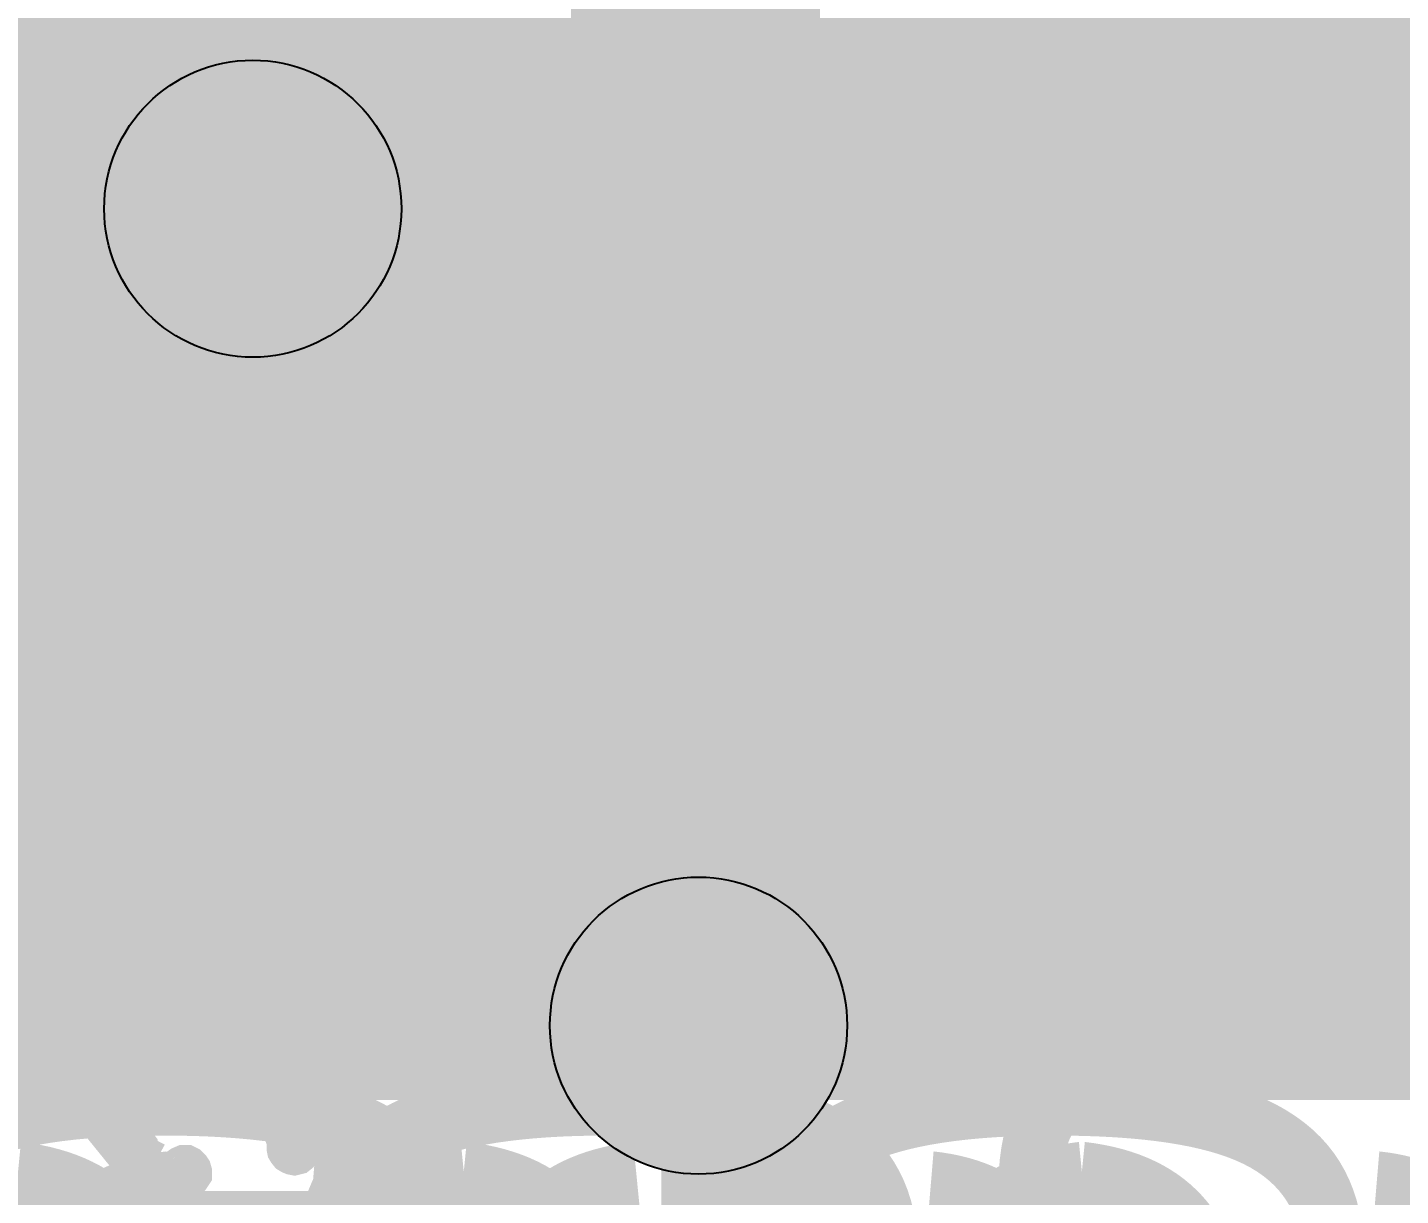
# Model space of a CAD drawing. Extents: x -28 to 199, y -61 to 255.
# Drawn here: x 109.742 to 114.362, y 213.428 to 217.36 of the extents above; entities that cross this region are included whole.
import ezdxf
from ezdxf.enums import TextEntityAlignment as Align

# ---------------------------------------------------------------- set-up
doc = ezdxf.new("R2010")
doc.units = 0
doc.header["$MEASUREMENT"] = 0
for name, color, linetype in [('ASSEMBLY_PART_NUMBERS_BTM', 191, 'CONTINUOUS'), ('ASSEMBLY_PART_NUMBERS_TOP', 102, 'CONTINUOUS'), ('DRILL_DRAWING', 21, 'CONTINUOUS'), ('GENERATED_SILKSCREEN_BTM', 255, 'CONTINUOUS'), ('GENERATED_SILKSCREEN_TOP', 140, 'CONTINUOUS'), ('MOUNTING_HOLES_LAYER_2', 42, 'CONTINUOUS'), ('MOUNTING_HOLES_LAYER_3', 42, 'CONTINUOUS'), ('MOUNTING_HOLES_LAYER_BOT21', 42, 'CONTINUOUS'), ('MOUNTING_HOLES_LAYER_TOP', 42, 'CONTINUOUS'), ('PLANE_SHAPES_LAYER_2', 230, 'CONTINUOUS'), ('PLANE_SHAPES_LAYER_3', 81, 'CONTINUOUS'), ('SILKSCREEN_REF_DES_BTM', 211, 'CONTINUOUS'), ('SILKSCREEN_REF_DES_TOP', 150, 'CONTINUOUS'), ('TRACES_LAYER_2', 230, 'CONTINUOUS'), ('TRACES_LAYER_BOTTOM', 10, 'CONTINUOUS'), ('TRACES_LAYER_TOP', 150, 'CONTINUOUS')]:
    doc.layers.add(name, color=color, linetype=linetype)
doc.styles.add('VERIBEST_GERBER_0', font='txt')

msp = doc.modelspace()

# ---------------------------------------------------------------- hatches: boundary and pattern name
at = {"layer": 'MOUNTING_HOLES_LAYER_2'}
h = msp.add_hatch(color=256, dxfattribs=at)
edge = h.paths.add_edge_path()
edge.add_arc((110.5, 216.75), 0.5, 0, 360)
h = msp.add_hatch(color=256, dxfattribs=at)
edge = h.paths.add_edge_path()
edge.add_arc((112, 214), 0.5, 0, 360)
at = {"layer": 'MOUNTING_HOLES_LAYER_3'}
h = msp.add_hatch(color=256, dxfattribs=at)
edge = h.paths.add_edge_path()
edge.add_arc((110.5, 216.75), 0.5, 0, 360)
h = msp.add_hatch(color=256, dxfattribs=at)
edge = h.paths.add_edge_path()
edge.add_arc((112, 214), 0.5, 0, 360)
at = {"layer": 'MOUNTING_HOLES_LAYER_BOT21'}
h = msp.add_hatch(color=256, dxfattribs=at)
edge = h.paths.add_edge_path()
edge.add_arc((110.5, 216.75), 0.5, 0, 360)
h = msp.add_hatch(color=256, dxfattribs=at)
edge = h.paths.add_edge_path()
edge.add_arc((112, 214), 0.5, 0, 360)
at = {"layer": 'MOUNTING_HOLES_LAYER_TOP'}
h = msp.add_hatch(color=256, dxfattribs=at)
edge = h.paths.add_edge_path()
edge.add_arc((110.5, 216.75), 0.5, 0, 360)
h = msp.add_hatch(color=256, dxfattribs=at)
edge = h.paths.add_edge_path()
edge.add_arc((112, 214), 0.5, 0, 360)
at = {"layer": 'PLANE_SHAPES_LAYER_2'}
h = msp.add_hatch(color=256, dxfattribs=at)
h.paths.add_polyline_path([(169.5, 129.25), (149.5, 129.25), (142.25, 122), (142.25, 90.5), (147.5, 90.5), (147.5, 80), (154, 80), (154, 69.25), (131.75, 69.25), (131.75, 73.25), (121.25, 73.25), (121.25, 81), (110.5, 81), (110.5, 125.75), (106.5, 125.75), (106.5, 128.75), (93.5, 128.75), (93.5, 120.25), (91.75, 120.25), (91.75, 121.5), (80, 121.5), (80, 118.25), (73.25, 118.25), (73.25, 124.5), (67.5, 124.5), (67.5, 128), (57.75, 128), (57.75, 120.25), (55.25, 120.25), (55.25, 121.5), (47.5, 121.5), (47.5, 119), (35, 119), (35, 134.75), (32.75, 134.75), (32.75, 159.75), (29.25, 159.75), (29.25, 175.25), (22.5, 175.25), (22.5, 195.25), (17.25, 195.25), (17.25, 198), (22.5, 198), (22.5, 216.5), (40.25, 216.5), (40.25, 235.5), (54.5, 235.5), (54.5, 254), (87.25, 254), (87.25, 236.25), (86.25, 236.25), (86.25, 228.75), (81, 228.75), (81, 218.75), (95.25, 218.75), (95.25, 194.5), (87, 194.5), (87, 172), (131.1, 172), (131.1, 208.75), (115.5, 208.75), (115.5, 213.75), (106.75, 213.75), (106.75, 218.75), (110.25, 222.25), (110.25, 226.25), (142.5, 226.25), (142.5, 221.5), (160.5, 221.5), (160.5, 240.75), (169.5, 240.75)])
h.paths.add_polyline_path([(35.5, 149.5), (41.75, 149.5), (41.75, 152), (39.25, 152), (39.25, 154), (37.75, 154), (37.75, 152), (35.5, 152)], flags=16)
h.paths.add_polyline_path([(37.5, 125.75), (37.5, 128.75), (42.75, 128.75), (42.75, 125.75)], flags=16)
h.paths.add_polyline_path([(52, 127.75), (52, 130.75), (54.25, 130.75), (54.25, 127.75)], flags=16)
h.paths.add_polyline_path([(50.75, 219.5), (50.75, 226.5), (71.75, 226.5), (71.75, 219.5)], flags=16)
h.paths.add_polyline_path([(66.5, 150.75), (66.5, 177.5), (72.25, 177.5), (72.25, 150.75)], flags=16)
h.paths.add_polyline_path([(47.25, 185.25), (73, 185.25), (73, 188.25), (70.25, 188.25), (70.25, 191), (47.25, 191)], flags=16)
h.paths.add_polyline_path([(84.5, 208), (84.5, 212.75), (85, 212.75), (85, 208)], flags=16)
h.paths.add_polyline_path([(61.5, 137.25), (87.75, 137.25), (87.75, 140.5), (84.75, 140.5), (84.75, 143), (61.5, 143)], flags=16)
h.paths.add_polyline_path([(88.75, 127), (88.75, 130), (91, 130), (91, 127)], flags=16)
h.paths.add_polyline_path([(85.5, 130.25), (85.5, 132.5), (91, 132.5), (91, 130.25)], flags=16)
h.paths.add_polyline_path([(108.75, 142.25), (135.75, 142.25), (135.75, 145.75), (132.25, 145.75), (132.25, 149), (108.75, 149)], flags=16)
h.paths.add_polyline_path([(114.25, 126.75), (140.75, 126.75), (140.75, 129.75), (137.25, 129.75), (137.25, 133), (114.25, 133)], flags=16)
h.paths.add_polyline_path([(155.25, 180.25), (166.25, 180.25), (166.25, 186.25), (152.25, 186.25), (152.25, 183), (155.25, 183)], flags=16)
at = {"layer": 'PLANE_SHAPES_LAYER_3'}
h = msp.add_hatch(color=256, dxfattribs=at)
h.paths.add_polyline_path([(169.5, 129.25), (149.5, 129.25), (142.25, 122), (142.25, 90.5), (147.5, 90.5), (147.5, 80), (154, 80), (154, 69.25), (131.75, 69.25), (131.75, 73.25), (121.25, 73.25), (121.25, 81), (110.5, 81), (110.5, 125.75), (106.5, 125.75), (106.5, 128.75), (93.5, 128.75), (93.5, 120.25), (91.75, 120.25), (91.75, 121.5), (80, 121.5), (80, 118.25), (73.25, 118.25), (73.25, 124.5), (67.5, 124.5), (67.5, 127.75), (58.25, 127.75), (58.25, 130.25), (88.75, 130.25), (88.75, 127), (91, 127), (91, 132.5), (55, 132.5), (55, 131.25), (52, 131.25), (52, 127.75), (55, 127.75), (55, 127.25), (57.75, 127.25), (57.75, 120.25), (55.25, 120.25), (55.25, 121.5), (47.5, 121.5), (47.5, 119), (35, 119), (35, 134.75), (32.75, 134.75), (32.75, 159.75), (29.25, 159.75), (29.25, 175.25), (22.5, 175.25), (22.5, 195.25), (17.25, 195.25), (17.25, 198), (22.5, 198), (22.5, 216.5), (40.25, 216.5), (40.25, 235.5), (54.5, 235.5), (54.5, 254), (87.25, 254), (87.25, 236.25), (86.25, 236.25), (86.25, 228.75), (81, 228.75), (81, 218.75), (95.25, 218.75), (95.25, 194.5), (87, 194.5), (87, 172), (131.1, 172), (131.1, 208.75), (115.5, 208.75), (115.5, 213.75), (106.75, 213.75), (106.75, 218.75), (110.25, 222.25), (110.25, 226.25), (142.5, 226.25), (142.5, 221.5), (160.5, 221.5), (160.5, 240.75), (169.5, 240.75)])
h.paths.add_polyline_path([(35.5, 149.5), (41.75, 149.5), (41.75, 152), (39.25, 152), (39.25, 154), (37.75, 154), (37.75, 152), (35.5, 152)], flags=16)
h.paths.add_polyline_path([(37.5, 125.75), (37.5, 128.75), (42.75, 128.75), (42.75, 125.75)], flags=16)
h.paths.add_polyline_path([(50.75, 219.5), (50.75, 226.5), (71.75, 226.5), (71.75, 219.5)], flags=16)
h.paths.add_polyline_path([(66.5, 150.75), (66.5, 177.5), (72.25, 177.5), (72.25, 150.75)], flags=16)
h.paths.add_polyline_path([(47.25, 185.25), (73, 185.25), (73, 188.25), (70.25, 188.25), (70.25, 191), (47.25, 191)], flags=16)
h.paths.add_polyline_path([(84.5, 208), (84.5, 212.75), (85, 212.75), (85, 208)], flags=16)
h.paths.add_polyline_path([(61.5, 137.25), (87.75, 137.25), (87.75, 140.5), (84.75, 140.5), (84.75, 143), (61.5, 143)], flags=16)
h.paths.add_polyline_path([(108.75, 142.25), (135.75, 142.25), (135.75, 145.75), (132.25, 145.75), (132.25, 149), (108.75, 149)], flags=16)
h.paths.add_polyline_path([(114.25, 126.75), (140.75, 126.75), (140.75, 129.75), (137.25, 129.75), (137.25, 133), (114.25, 133)], flags=16)
h.paths.add_polyline_path([(155.25, 180.25), (166.25, 180.25), (166.25, 186.25), (152.25, 186.25), (152.25, 183), (155.25, 183)], flags=16)

# ---------------------------------------------------------------- linework, layer by layer
at = {"layer": 'GENERATED_SILKSCREEN_BTM', "const_width": 0.15}
for points in [[(113.6608, 217.2252), (113.6592, 217.2228), (113.6552, 217.222), (113.6512, 217.2196), (113.6472, 217.2196), (113.4824, 217.2196), (113.4784, 217.2196), (113.476, 217.222), (113.4736, 217.222), (113.4728, 217.2228), (113.472, 217.2236), (113.4696, 217.2252), (113.36, 217.3612), (113.3584, 217.3652), (113.3576, 217.3676), (113.3568, 217.3716), (113.3568, 217.7748)], [(113.3896, 217.7588), (113.3896, 217.3756), (113.4904, 217.2516), (113.6392, 217.2516), (113.7408, 217.3756), (113.7408, 217.7588), (113.3896, 217.7588)], [(113.7728, 217.7588), (113.7728, 217.3828), (114.1456, 217.2516), (114.1512, 217.2484), (114.1544, 217.2428), (114.1552, 217.2364), (114.1536, 217.2316), (114.1512, 217.2268), (114.1464, 217.2228), (114.1416, 217.2204), (114.1352, 217.222), (113.7624, 217.3532), (113.6608, 217.2252)], [(111.8908, 216.8252), (111.8892, 216.8228), (111.8852, 216.822), (111.8812, 216.8196), (111.8772, 216.8196), (111.7124, 216.8196), (111.7084, 216.8196), (111.706, 216.822), (111.7036, 216.822), (111.7028, 216.8228), (111.702, 216.8236), (111.6996, 216.8252), (111.59, 216.9612), (111.5884, 216.9652), (111.5876, 216.9676), (111.5868, 216.9716), (111.5868, 217.3748), (111.5884, 217.382), (111.5924, 217.386), (111.5972, 217.3908), (111.6028, 217.3924), (112.3708, 217.3924), (112.3772, 217.3908), (112.3812, 217.3868), (112.3836, 217.382), (112.3844, 217.3764), (112.3836, 217.37), (112.3812, 217.3644), (112.3772, 217.3604), (112.3708, 217.3588), (112.0028, 217.3588), (112.0028, 216.9828), (112.3756, 216.8516), (112.3812, 216.8484), (112.3844, 216.8428), (112.3852, 216.8364), (112.3836, 216.8316), (112.3812, 216.8268), (112.3764, 216.8228), (112.3716, 216.8204), (112.3652, 216.822), (111.9924, 216.9532), (111.8908, 216.8252)], [(111.6196, 217.3588), (111.6196, 216.9756), (111.7204, 216.8516), (111.8692, 216.8516), (111.9708, 216.9756), (111.9708, 217.3588), (111.6196, 217.3588)], [(114.124, 216.9204), (114.1256, 216.9268), (114.1288, 216.93), (114.1344, 216.9324), (114.1408, 216.9332), (114.1464, 216.9324), (114.152, 216.93), (114.156, 216.9268), (114.1568, 216.9204), (114.1568, 216.6084), (114.156, 216.6028), (114.152, 216.598), (114.1464, 216.5956), (114.1408, 216.5948), (114.1344, 216.5956), (114.1288, 216.598), (114.1256, 216.6028), (114.124, 216.6084), (114.124, 216.7492), (113.3728, 216.7492), (113.3672, 216.75), (113.3632, 216.7524), (113.3608, 216.7564), (113.36, 216.762), (113.3592, 216.766), (113.3592, 216.77), (113.3608, 216.7732), (113.364, 216.7764), (113.5832, 216.9324), (113.5888, 216.9348), (113.5944, 216.9348), (113.5992, 216.9324), (113.6032, 216.9284), (113.6064, 216.9236), (113.608, 216.918), (113.608, 216.9148), (113.6064, 216.9124), (113.6048, 216.91), (113.6024, 216.9084), (113.4232, 216.7804), (114.124, 216.7804), (114.124, 216.9204)], [(111.59, 216.2044), (111.6996, 216.07), (111.7036, 216.0676), (111.7068, 216.0668), (111.7092, 216.0652), (111.7124, 216.0644), (111.822, 216.0644), (111.8244, 216.0652), (111.83, 216.0668), (111.834, 216.0676), (111.8356, 216.07), (112.2684, 216.6028), (112.354, 216.6028), (112.354, 216.0804), (112.3556, 216.0748), (112.3588, 216.07), (112.3644, 216.0676), (112.3708, 216.0668), (112.3764, 216.0676), (112.382, 216.07), (112.3852, 216.0748), (112.3868, 216.0804), (112.3868, 216.6196), (112.3852, 216.626), (112.3812, 216.63), (112.3772, 216.634), (112.3708, 216.6356), (112.2612, 216.6356), (112.2588, 216.6348), (112.2532, 216.6332), (112.2508, 216.6316), (112.2492, 216.63), (112.2476, 216.6284), (111.814, 216.0964), (111.7204, 216.0964), (111.6196, 216.2212), (111.6196, 216.4796), (111.726, 216.61), (111.7276, 216.6156), (111.7268, 216.6204), (111.7244, 216.626), (111.7196, 216.6292), (111.7148, 216.6324), (111.7092, 216.6332), (111.7036, 216.6324), (111.6996, 216.6284), (111.59, 216.494), (111.5892, 216.4908), (111.5884, 216.4884), (111.5876, 216.4876), (111.5868, 216.4844), (111.5868, 216.2148), (111.5876, 216.2116), (111.5876, 216.2108), (111.5884, 216.21), (111.5892, 216.2076), (111.59, 216.2044)], [(113.652, 215.7708), (113.7288, 215.7964), (113.8056, 215.7708), (113.808, 215.7708), (113.8112, 215.77), (114.0584, 215.77), (114.0608, 215.77), (114.0632, 215.7708), (114.0664, 215.7716), (114.0696, 215.7748), (114.152, 215.8548), (114.1552, 215.858), (114.156, 215.8628), (114.1568, 215.866), (114.1568, 216.1596), (114.1568, 216.162), (114.156, 216.1644), (114.1552, 216.1676), (114.152, 216.1708), (114.0696, 216.2508), (114.0664, 216.254), (114.0632, 216.2556), (114.0584, 216.2556), (113.8112, 216.2556), (113.808, 216.2556), (113.8064, 216.2556), (113.8056, 216.2548), (113.7288, 216.2292), (113.652, 216.2548), (113.6512, 216.2556), (113.6464, 216.2556), (113.4544, 216.2556), (113.4512, 216.2556), (113.4472, 216.254), (113.4432, 216.2508), (113.3608, 216.1708), (113.3584, 216.1676), (113.3576, 216.1644), (113.3568, 216.162), (113.3568, 216.1596), (113.3568, 215.866), (113.3576, 215.8628), (113.3584, 215.858), (113.3608, 215.8548), (113.4432, 215.7748), (113.448, 215.7716), (113.4512, 215.7708), (113.4544, 215.77), (113.6464, 215.77), (113.6496, 215.77), (113.6512, 215.7708), (113.652, 215.7708)], [(113.4632, 216.2236), (113.6448, 216.2236), (113.7136, 216.202), (113.7136, 215.8252), (113.6448, 215.802), (113.4632, 215.802), (113.3896, 215.8724), (113.3896, 216.1516), (113.4632, 216.2236)], [(113.8144, 216.2236), (114.0512, 216.2236), (114.124, 216.1516), (114.124, 215.8724), (114.0512, 215.802), (113.8144, 215.802), (113.7456, 215.8252), (113.7456, 216.202), (113.8144, 216.2236)], [(110.3408, 215.3252), (110.3392, 215.3228), (110.3352, 215.322), (110.3312, 215.3196), (110.3272, 215.3196), (110.1624, 215.3196), (110.1584, 215.3196), (110.156, 215.322), (110.1536, 215.322), (110.1528, 215.3228), (110.152, 215.3236), (110.1496, 215.3252), (110.04, 215.4612), (110.0384, 215.4652), (110.0376, 215.4676), (110.0368, 215.4716), (110.0368, 215.8748), (110.0384, 215.882), (110.0424, 215.886), (110.0472, 215.8908), (110.0528, 215.8924), (110.8208, 215.8924), (110.8272, 215.8908), (110.8312, 215.8868), (110.8336, 215.882), (110.8344, 215.8764), (110.8336, 215.87), (110.8312, 215.8644), (110.8272, 215.8604), (110.8208, 215.8588), (110.4528, 215.8588), (110.4528, 215.4828), (110.8256, 215.3516), (110.8312, 215.3484), (110.8344, 215.3428), (110.8352, 215.3364), (110.8336, 215.3316), (110.8312, 215.3268), (110.8264, 215.3228), (110.8216, 215.3204), (110.8152, 215.322), (110.4424, 215.4532), (110.3408, 215.3252)], [(110.0696, 215.8588), (110.0696, 215.4756), (110.1704, 215.3516), (110.3192, 215.3516), (110.4208, 215.4756), (110.4208, 215.8588), (110.0696, 215.8588)], [(112.3836, 215.738), (112.274, 215.8732), (112.27, 215.8772), (112.2676, 215.878), (112.2652, 215.878), (112.2596, 215.8772), (112.254, 215.874), (112.25, 215.87), (112.2468, 215.8652), (112.246, 215.8596), (112.2476, 215.854), (112.354, 215.7236), (112.354, 215.4652), (112.2532, 215.3404), (112.1044, 215.3404), (112.0028, 215.4636), (112.0028, 215.5964), (112.0012, 215.6028), (111.998, 215.6068), (111.9924, 215.6092), (111.9868, 215.61), (111.9812, 215.6092), (111.9756, 215.6068), (111.9724, 215.6028), (111.9708, 215.5964), (111.9708, 215.4636), (111.8692, 215.3404), (111.7204, 215.3404), (111.6196, 215.4652), (111.6196, 215.7236), (111.726, 215.854), (111.7276, 215.8596), (111.7268, 215.8652), (111.7244, 215.87), (111.7196, 215.874), (111.7148, 215.8772), (111.7092, 215.878), (111.706, 215.878), (111.7036, 215.8772), (111.6996, 215.8732), (111.59, 215.738), (111.5892, 215.7356), (111.5884, 215.7332), (111.5876, 215.7324), (111.5868, 215.7292), (111.5868, 215.4596), (111.5876, 215.4556), (111.5884, 215.454), (111.5892, 215.4516), (111.59, 215.4492), (111.6996, 215.314), (111.7036, 215.3116), (111.7068, 215.3108), (111.7092, 215.3092), (111.7124, 215.3084), (111.8772, 215.3084), (111.8796, 215.3092), (111.8852, 215.3108), (111.8892, 215.3116), (111.8908, 215.314), (111.9868, 215.4316), (112.0828, 215.314), (112.0844, 215.3132), (112.086, 215.3116), (112.0868, 215.3108), (112.0884, 215.3108), (112.094, 215.3092), (112.0964, 215.3084), (112.2612, 215.3084), (112.2652, 215.3092), (112.2684, 215.3108), (112.2716, 215.3116), (112.274, 215.314), (112.3836, 215.4492), (112.3852, 215.4524), (112.386, 215.4532), (112.386, 215.4556), (112.3868, 215.4564), (112.3868, 215.4572), (112.3868, 215.4596), (112.3868, 215.7292), (112.386, 215.7324), (112.3852, 215.7356), (112.3836, 215.738)], [(110.04, 214.7044), (110.1496, 214.57), (110.1536, 214.5676), (110.1568, 214.5668), (110.1592, 214.5652), (110.1624, 214.5644), (110.272, 214.5644), (110.2744, 214.5652), (110.28, 214.5668), (110.284, 214.5676), (110.2856, 214.57), (110.7184, 215.1028), (110.804, 215.1028), (110.804, 214.5804), (110.8056, 214.5748), (110.8088, 214.57), (110.8144, 214.5676), (110.8208, 214.5668), (110.8264, 214.5676), (110.832, 214.57), (110.8352, 214.5748), (110.8368, 214.5804), (110.8368, 215.1196), (110.8352, 215.126), (110.8312, 215.13), (110.8272, 215.134), (110.8208, 215.1356), (110.7112, 215.1356), (110.7088, 215.1348), (110.7032, 215.1332), (110.7008, 215.1316), (110.6992, 215.13), (110.6976, 215.1284), (110.264, 214.5964), (110.1704, 214.5964), (110.0696, 214.7212), (110.0696, 214.9796), (110.176, 215.11), (110.1776, 215.1156), (110.1768, 215.1204), (110.1744, 215.126), (110.1696, 215.1292), (110.1648, 215.1324), (110.1592, 215.1332), (110.1536, 215.1324), (110.1496, 215.1284), (110.04, 214.994), (110.0392, 214.9908), (110.0384, 214.9884), (110.0376, 214.9876), (110.0368, 214.9844), (110.0368, 214.7148), (110.0376, 214.7116), (110.0376, 214.7108), (110.0384, 214.71), (110.0392, 214.7076), (110.04, 214.7044)], [(111.882, 214.5868), (111.9588, 214.6124), (112.0356, 214.5868), (112.038, 214.5868), (112.0412, 214.586), (112.2884, 214.586), (112.2908, 214.586), (112.2932, 214.5868), (112.2964, 214.5876), (112.2996, 214.5908), (112.382, 214.6708), (112.3852, 214.674), (112.386, 214.6788), (112.3868, 214.682), (112.3868, 214.9756), (112.3868, 214.978), (112.386, 214.9804), (112.3852, 214.9836), (112.382, 214.9868), (112.2996, 215.0668), (112.2964, 215.07), (112.2932, 215.0716), (112.2884, 215.0716), (112.0412, 215.0716), (112.038, 215.0716), (112.0364, 215.0716), (112.0356, 215.0708), (111.9588, 215.0452), (111.882, 215.0708), (111.8812, 215.0716), (111.8764, 215.0716), (111.6844, 215.0716), (111.6812, 215.0716), (111.6772, 215.07), (111.6732, 215.0668), (111.5908, 214.9868), (111.5884, 214.9836), (111.5876, 214.9804), (111.5868, 214.978), (111.5868, 214.9756), (111.5868, 214.682), (111.5876, 214.6788), (111.5884, 214.674), (111.5908, 214.6708), (111.6732, 214.5908), (111.678, 214.5876), (111.6812, 214.5868), (111.6844, 214.586), (111.8764, 214.586), (111.8796, 214.586), (111.8812, 214.5868), (111.882, 214.5868)], [(111.6932, 215.0396), (111.8748, 215.0396), (111.9436, 215.018), (111.9436, 214.6412), (111.8748, 214.618), (111.6932, 214.618), (111.6196, 214.6884), (111.6196, 214.9676), (111.6932, 215.0396)], [(112.0444, 215.0396), (112.2812, 215.0396), (112.354, 214.9676), (112.354, 214.6884), (112.2812, 214.618), (112.0444, 214.618), (111.9756, 214.6412), (111.9756, 215.018), (112.0444, 215.0396)], [(110.8208, 213.894), (110.8272, 213.8932), (110.8312, 213.8892), (110.8336, 213.8836), (110.8344, 213.878), (110.8336, 213.8724), (110.8312, 213.8676), (110.8272, 213.8636), (110.8208, 213.862), (110.5784, 213.862), (110.5784, 213.8244), (110.5768, 213.8188), (110.5736, 213.814), (110.568, 213.8116), (110.5624, 213.8108), (110.556, 213.8116), (110.5504, 213.814), (110.5464, 213.8188), (110.5456, 213.8244), (110.5456, 213.862), (110.0752, 213.862), (110.0712, 213.8628), (110.068, 213.8644), (110.0648, 213.8684), (110.0624, 213.8724), (110.0608, 213.8772), (110.06, 213.882), (110.0608, 213.886), (110.064, 213.89), (110.5496, 214.3756), (110.5544, 214.3788), (110.5592, 214.3804), (110.564, 214.3796), (110.5696, 214.3764), (110.5736, 214.3748), (110.576, 214.3716), (110.5776, 214.3684), (110.5784, 214.3644), (110.5784, 213.894), (110.8208, 213.894)], [(110.5456, 214.3244), (110.116, 213.894), (110.5456, 213.894), (110.5456, 214.3244)], [(110.04, 213.35), (110.0392, 213.354), (110.0392, 213.358), (110.0408, 213.3612), (110.044, 213.3644), (110.2632, 213.5204), (110.2688, 213.5228), (110.2744, 213.5228), (110.2792, 213.5204), (110.2832, 213.5164), (110.2864, 213.5116), (110.288, 213.506), (110.288, 213.5028), (110.2864, 213.5004), (110.2848, 213.498), (110.2824, 213.4964), (110.1032, 213.3684), (110.804, 213.3684), (110.804, 213.5084)], [(110.804, 213.5084), (110.8056, 213.5148), (110.8088, 213.518), (110.8144, 213.5204), (110.8208, 213.5212), (110.8264, 213.5204), (110.832, 213.518), (110.836, 213.5148), (110.8368, 213.5084), (110.8368, 213.1964)]]:
    msp.add_lwpolyline(points, dxfattribs=at)
at = {"layer": 'GENERATED_SILKSCREEN_TOP', "const_width": 0.15}
for points in [[(111.4688, 217.4372), (111.4664, 217.4324), (111.4656, 217.4268), (111.4664, 217.4204), (111.4688, 217.4148), (111.4728, 217.4108), (111.4792, 217.4092), (111.8472, 217.4092), (111.8472, 217.0332), (111.4744, 216.902), (111.4688, 216.8988), (111.4656, 216.8932), (111.4648, 216.8868), (111.4664, 216.882), (111.4696, 216.8772), (111.4736, 216.8732), (111.4784, 216.8708), (111.4848, 216.8724), (111.8576, 217.0036), (111.9592, 216.8756)], [(111.9592, 216.8756), (111.9608, 216.8732), (111.9648, 216.8724), (111.9688, 216.87), (111.9728, 216.87), (112.1376, 216.87), (112.1416, 216.87), (112.144, 216.8724), (112.1464, 216.8724), (112.1472, 216.8732), (112.148, 216.874), (112.1504, 216.8756), (112.26, 217.0116), (112.2616, 217.0156), (112.2624, 217.018), (112.2632, 217.022), (112.2632, 217.4252), (112.2616, 217.4324), (112.2576, 217.4364)], [(112.2304, 217.4092), (112.2304, 217.026), (112.1296, 216.902), (111.9808, 216.902), (111.8792, 217.026), (111.8792, 217.4092), (112.2304, 217.4092)], [(113.1092, 216.3756), (113.1108, 216.3732), (113.1148, 216.3724), (113.1188, 216.37), (113.1228, 216.37), (113.2876, 216.37), (113.2916, 216.37), (113.294, 216.3724), (113.2964, 216.3724), (113.2972, 216.3732), (113.298, 216.374), (113.3004, 216.3756), (113.41, 216.5116), (113.4116, 216.5156), (113.4124, 216.518), (113.4132, 216.522), (113.4132, 216.9252), (113.4116, 216.9324), (113.4076, 216.9364), (113.4036, 216.9412), (113.3972, 216.9428), (112.6292, 216.9428), (112.6228, 216.9412), (112.6188, 216.9372), (112.6164, 216.9324), (112.6156, 216.9268), (112.6164, 216.9204), (112.6188, 216.9148), (112.6228, 216.9108), (112.6292, 216.9092), (112.9972, 216.9092), (112.9972, 216.5332), (112.6244, 216.402), (112.6188, 216.3988), (112.6156, 216.3932), (112.6148, 216.3868), (112.6164, 216.382), (112.6196, 216.3772), (112.6236, 216.3732), (112.6284, 216.3708), (112.6348, 216.3724), (113.0076, 216.5036), (113.1092, 216.3756)], [(113.3804, 216.9092), (113.3804, 216.526), (113.2796, 216.402), (113.1308, 216.402), (113.0292, 216.526), (113.0292, 216.9092), (113.3804, 216.9092)], [(112.26, 216.2548), (112.1504, 216.1204), (112.1464, 216.118), (112.1432, 216.1172), (112.1408, 216.1156), (112.1376, 216.1148), (112.028, 216.1148), (112.0256, 216.1156), (112.02, 216.1172), (112.016, 216.118), (112.0144, 216.1204), (111.5816, 216.6532), (111.496, 216.6532), (111.496, 216.1308), (111.4944, 216.1252), (111.4912, 216.1204), (111.4856, 216.118), (111.4792, 216.1172), (111.4736, 216.118), (111.468, 216.1204), (111.4648, 216.1252), (111.4632, 216.1308), (111.4632, 216.67), (111.4648, 216.6764), (111.4688, 216.6804), (111.4736, 216.6844), (111.4792, 216.686), (111.5888, 216.686), (111.5912, 216.6852), (111.5968, 216.6836), (111.5992, 216.682), (111.6008, 216.6804), (111.6024, 216.6788), (112.036, 216.1468), (112.1296, 216.1468), (112.2304, 216.2716), (112.2304, 216.53), (112.124, 216.6604), (112.1224, 216.666), (112.1232, 216.6708), (112.1256, 216.6764), (112.1304, 216.6796), (112.136, 216.6828), (112.1416, 216.6836), (112.1464, 216.6828), (112.1504, 216.6788), (112.26, 216.5444), (112.2608, 216.5412), (112.2616, 216.5388), (112.2624, 216.538), (112.2632, 216.5348), (112.2632, 216.2652), (112.2624, 216.262), (112.2624, 216.2612), (112.2616, 216.2604), (112.2608, 216.258), (112.26, 216.2548)], [(114.5772, 216.3928), (113.8092, 216.3928), (113.8028, 216.3912), (113.7988, 216.3872), (113.7964, 216.3824), (113.7956, 216.3768), (113.7964, 216.3704), (113.7988, 216.3648), (113.8028, 216.3608), (113.8092, 216.3592), (114.1772, 216.3592), (114.1772, 215.9832), (113.8044, 215.852), (113.7988, 215.8488), (113.7956, 215.8432), (113.7948, 215.8368), (113.7964, 215.832), (113.7996, 215.8272), (113.8036, 215.8232), (113.8084, 215.8208), (113.8148, 215.8224), (114.1876, 215.9536), (114.2892, 215.8256)], [(114.5604, 216.3592), (114.5604, 215.976), (114.4596, 215.852), (114.3108, 215.852), (114.2092, 215.976), (114.2092, 216.3592), (114.5604, 216.3592)], [(113.41, 215.7548), (113.3004, 215.6204), (113.2964, 215.618), (113.2932, 215.6172), (113.2908, 215.6156), (113.2876, 215.6148), (113.178, 215.6148), (113.1756, 215.6156), (113.17, 215.6172), (113.166, 215.618), (113.1644, 215.6204), (112.7316, 216.1532), (112.646, 216.1532), (112.646, 215.6308), (112.6444, 215.6252), (112.6412, 215.6204), (112.6356, 215.618), (112.6292, 215.6172), (112.6236, 215.618), (112.618, 215.6204), (112.6148, 215.6252), (112.6132, 215.6308), (112.6132, 216.17), (112.6148, 216.1764), (112.6188, 216.1804), (112.6236, 216.1844), (112.6292, 216.186), (112.7388, 216.186), (112.7412, 216.1852), (112.7468, 216.1836), (112.7492, 216.182), (112.7508, 216.1804), (112.7524, 216.1788), (113.186, 215.6468), (113.2796, 215.6468), (113.3804, 215.7716), (113.3804, 216.03), (113.274, 216.1604), (113.2724, 216.166), (113.2732, 216.1708), (113.2756, 216.1764), (113.2804, 216.1796), (113.286, 216.1828), (113.2916, 216.1836), (113.2964, 216.1828), (113.3004, 216.1788), (113.41, 216.0444), (113.4108, 216.0412), (113.4116, 216.0388), (113.4124, 216.038), (113.4132, 216.0348), (113.4132, 215.7652), (113.4124, 215.762), (113.4124, 215.7612), (113.4116, 215.7604), (113.4108, 215.758), (113.41, 215.7548)], [(111.4664, 215.7884), (111.576, 215.9236), (111.58, 215.9276), (111.5824, 215.9284), (111.5848, 215.9284), (111.5904, 215.9276), (111.596, 215.9244), (111.6008, 215.9204), (111.6032, 215.9156), (111.604, 215.91), (111.6024, 215.9044), (111.496, 215.774), (111.496, 215.5156), (111.5968, 215.3908), (111.7456, 215.3908), (111.8472, 215.514), (111.8472, 215.6468), (111.8488, 215.6532), (111.852, 215.6572), (111.8576, 215.6596), (111.8632, 215.6604), (111.8688, 215.6596), (111.8744, 215.6572), (111.8776, 215.6532), (111.8792, 215.6468), (111.8792, 215.514), (111.9808, 215.3908), (112.1296, 215.3908), (112.2304, 215.5156), (112.2304, 215.774), (112.124, 215.9044), (112.1224, 215.91), (112.1232, 215.9156), (112.1256, 215.9204), (112.1304, 215.9244), (112.136, 215.9276), (112.1416, 215.9284), (112.144, 215.9284), (112.1464, 215.9276), (112.1504, 215.9236), (112.26, 215.7884), (112.2608, 215.786), (112.2616, 215.7836), (112.2624, 215.7828), (112.2632, 215.7796), (112.2632, 215.51), (112.2624, 215.506), (112.2616, 215.5044), (112.2608, 215.502), (112.26, 215.4996), (112.1504, 215.3644), (112.1472, 215.362), (112.1432, 215.3612), (112.1408, 215.3596), (112.1376, 215.3588), (111.9728, 215.3588), (111.9704, 215.3596), (111.9648, 215.3612), (111.9616, 215.362), (111.9592, 215.3644), (111.8632, 215.482), (111.7672, 215.3644), (111.7656, 215.3636), (111.764, 215.362), (111.7632, 215.3612), (111.7616, 215.3612), (111.756, 215.3596), (111.7536, 215.3588), (111.5888, 215.3588), (111.5848, 215.3596), (111.5816, 215.3612), (111.5784, 215.362), (111.576, 215.3644), (111.4664, 215.4996), (111.4648, 215.5028), (111.464, 215.5036), (111.464, 215.506), (111.464, 215.5068), (111.4632, 215.5076), (111.4632, 215.51), (111.4632, 215.7796), (111.464, 215.7828), (111.4648, 215.786), (111.4664, 215.7884)], [(114.2892, 215.8256), (114.2908, 215.8232), (114.2948, 215.8224), (114.2988, 215.82), (114.3028, 215.82), (114.4676, 215.82)], [(113.826, 215.5208), (113.8252, 215.5272), (113.8212, 215.5304), (113.8156, 215.5328), (113.8092, 215.5336), (113.8036, 215.5328), (113.798, 215.5304), (113.794, 215.5272), (113.7932, 215.5208), (113.7932, 215.2088), (113.794, 215.2032), (113.798, 215.1984), (113.8036, 215.196), (113.8092, 215.1952), (113.8156, 215.196), (113.8212, 215.1984), (113.8252, 215.2032), (113.826, 215.2088), (113.826, 215.3496), (114.5772, 215.3496)], [(114.586, 215.3768), (114.3668, 215.5328), (114.3612, 215.5352), (114.3564, 215.5352), (114.3508, 215.5328), (114.3468, 215.5288), (114.3436, 215.524), (114.342, 215.5184), (114.3436, 215.5128), (114.3476, 215.5088), (114.5268, 215.3808), (113.826, 215.3808), (113.826, 215.5208)], [(112.6164, 215.2884), (112.726, 215.4236), (112.73, 215.4276), (112.7324, 215.4284), (112.7348, 215.4284), (112.7404, 215.4276), (112.746, 215.4244), (112.7508, 215.4204), (112.7532, 215.4156), (112.754, 215.41), (112.7524, 215.4044), (112.646, 215.274), (112.646, 215.0156), (112.7468, 214.8908), (112.8956, 214.8908), (112.9972, 215.014), (112.9972, 215.1468), (112.9988, 215.1532), (113.002, 215.1572), (113.0076, 215.1596), (113.0132, 215.1604), (113.0188, 215.1596), (113.0244, 215.1572), (113.0276, 215.1532), (113.0292, 215.1468), (113.0292, 215.014), (113.1308, 214.8908), (113.2796, 214.8908), (113.3804, 215.0156), (113.3804, 215.274), (113.274, 215.4044), (113.2724, 215.41), (113.2732, 215.4156), (113.2756, 215.4204), (113.2804, 215.4244), (113.286, 215.4276), (113.2916, 215.4284), (113.294, 215.4284), (113.2964, 215.4276), (113.3004, 215.4236), (113.41, 215.2884), (113.4108, 215.286), (113.4116, 215.2836), (113.4124, 215.2828), (113.4132, 215.2796), (113.4132, 215.01), (113.4124, 215.006), (113.4116, 215.0044), (113.4108, 215.002), (113.41, 214.9996), (113.3004, 214.8644), (113.2972, 214.862), (113.2932, 214.8612), (113.2908, 214.8596), (113.2876, 214.8588), (113.1228, 214.8588), (113.1204, 214.8596), (113.1148, 214.8612), (113.1116, 214.862), (113.1092, 214.8644), (113.0132, 214.982), (112.9172, 214.8644), (112.9156, 214.8636), (112.914, 214.862), (112.9132, 214.8612), (112.9116, 214.8612), (112.906, 214.8596), (112.9036, 214.8588), (112.7388, 214.8588), (112.7348, 214.8596), (112.7316, 214.8612), (112.7284, 214.862), (112.726, 214.8644), (112.6164, 214.9996), (112.6148, 215.0028), (112.614, 215.0036), (112.614, 215.006), (112.614, 215.0068), (112.6132, 215.0076), (112.6132, 215.01), (112.6132, 215.2796), (112.614, 215.2828), (112.6148, 215.286), (112.6164, 215.2884)], [(112.26, 214.7428), (112.1504, 214.6084), (112.1464, 214.6044), (112.14, 214.6036), (112.136, 214.6044), (112.132, 214.606), (112.128, 214.6084), (112.1248, 214.6124), (112.1224, 214.6164), (112.1216, 214.6204), (112.1216, 214.6244), (112.124, 214.6276), (112.2304, 214.7588), (112.2304, 215.018), (112.1296, 215.1412), (111.8424, 215.1412), (111.9312, 215.0324), (111.932, 215.0292), (111.9328, 215.0276), (111.9328, 215.0268), (111.9336, 215.0268), (111.9344, 215.0228), (111.9344, 214.7532), (111.9336, 214.75), (111.9328, 214.7492), (111.9328, 214.7484), (111.932, 214.746), (111.9312, 214.7428), (111.8224, 214.6084), (111.8208, 214.6076), (111.8192, 214.606), (111.8184, 214.6052), (111.8168, 214.6052), (111.8112, 214.6036), (111.8088, 214.6028), (111.5888, 214.6028), (111.5848, 214.6036), (111.5816, 214.6052), (111.5784, 214.606), (111.576, 214.6084), (111.4664, 214.7428), (111.4648, 214.7468), (111.464, 214.7476), (111.464, 214.7492), (111.464, 214.7508), (111.4632, 214.7516), (111.4632, 214.7532), (111.4632, 215.0228), (111.464, 215.026), (111.4648, 215.0292), (111.4664, 215.0324), (111.576, 215.1668), (111.5776, 215.1684), (111.5784, 215.17), (111.5808, 215.1716), (111.5864, 215.1732), (111.5888, 215.174), (112.1376, 215.174), (112.1416, 215.1732), (112.1448, 215.1716), (112.1472, 215.17), (112.148, 215.1684), (112.1504, 215.1668), (112.26, 215.0324), (112.2608, 215.0292), (112.2616, 215.0268), (112.2624, 215.026), (112.2632, 215.0228), (112.2632, 214.7532), (112.2624, 214.75), (112.2624, 214.7492), (112.2616, 214.7484), (112.2608, 214.746), (112.26, 214.7428)], [(111.8008, 215.1412), (111.5968, 215.1412), (111.496, 215.018), (111.496, 214.7596), (111.5968, 214.6348), (111.8008, 214.6348), (111.9024, 214.7596), (111.9024, 215.018), (111.8008, 215.1412)], [(113.7964, 214.7664), (113.906, 214.9016), (113.91, 214.9056), (113.9124, 214.9064), (113.9148, 214.9064), (113.9204, 214.9056), (113.926, 214.9024), (113.9308, 214.8984), (113.9332, 214.8936), (113.934, 214.888), (113.9324, 214.8824), (113.826, 214.752), (113.826, 214.4936), (113.9268, 214.3688), (114.0756, 214.3688), (114.1772, 214.492), (114.1772, 214.6248), (114.1788, 214.6312), (114.182, 214.6352), (114.1876, 214.6376), (114.1932, 214.6384), (114.1988, 214.6376), (114.2044, 214.6352), (114.2076, 214.6312), (114.2092, 214.6248), (114.2092, 214.492), (114.3108, 214.3688), (114.4596, 214.3688)], [(114.4676, 214.3368), (114.3028, 214.3368), (114.3004, 214.3376), (114.2948, 214.3392), (114.2916, 214.34), (114.2892, 214.3424), (114.1932, 214.46), (114.0972, 214.3424), (114.0956, 214.3416), (114.094, 214.34), (114.0932, 214.3392), (114.0916, 214.3392), (114.086, 214.3376), (114.0836, 214.3368), (113.9188, 214.3368), (113.9148, 214.3376), (113.9116, 214.3392), (113.9084, 214.34), (113.906, 214.3424), (113.7964, 214.4776), (113.7948, 214.4808), (113.794, 214.4816), (113.794, 214.484), (113.794, 214.4848), (113.7932, 214.4856), (113.7932, 214.488), (113.7932, 214.7576), (113.794, 214.7608), (113.7948, 214.764), (113.7964, 214.7664)], [(113.138, 214.5236), (113.1372, 214.5268), (113.1364, 214.5292), (113.1348, 214.5324), (113.0468, 214.6412), (113.3804, 214.6412), (113.3804, 214.1188), (113.382, 214.1132), (113.3852, 214.1084), (113.3908, 214.106), (113.3964, 214.1052), (113.4028, 214.106), (113.4084, 214.1084), (113.4116, 214.1132), (113.4132, 214.1188), (113.4132, 214.6588), (113.4116, 214.6644), (113.4076, 214.6684), (113.4036, 214.6732), (113.3972, 214.6748), (113.0124, 214.6748), (113.0068, 214.674), (113.0028, 214.6716), (113.0004, 214.6684), (112.9988, 214.6628), (112.9972, 214.6588), (112.9964, 214.6556), (112.9972, 214.6516), (112.9996, 214.6484), (113.106, 214.518), (113.106, 214.2596), (113.0044, 214.1348), (112.7468, 214.1348), (112.6468, 214.2596), (112.6468, 214.518), (112.7524, 214.6484), (112.7548, 214.654), (112.7548, 214.6588), (112.7516, 214.6636), (112.7476, 214.6684), (112.742, 214.6716), (112.7364, 214.6724), (112.7332, 214.6724), (112.7308, 214.6716), (112.7268, 214.6676), (112.6164, 214.5324), (112.6148, 214.53), (112.6148, 214.5268), (112.6132, 214.5236), (112.6132, 214.254), (112.6132, 214.2516), (112.614, 214.2508), (112.614, 214.25), (112.6148, 214.2484), (112.6148, 214.2468), (112.6164, 214.2436), (112.7268, 214.1084), (112.7292, 214.106), (112.7308, 214.1052), (112.7356, 214.1036), (112.7388, 214.1028), (113.0124, 214.1028), (113.0164, 214.1036), (113.0204, 214.1052), (113.022, 214.1052), (113.0228, 214.106), (113.0244, 214.1076), (113.026, 214.1084), (113.1348, 214.2436), (113.1364, 214.2476), (113.1372, 214.25), (113.138, 214.254), (113.138, 214.5236)], [(109.9664, 214), (110.076, 214.1344), (110.0784, 214.1384), (110.0816, 214.1392), (110.0848, 214.1408), (110.0888, 214.1416), (110.6376, 214.1416), (110.6416, 214.1408), (110.6448, 214.1392), (110.6472, 214.1376), (110.648, 214.1368), (110.6504, 214.1344), (110.76, 214), (110.7608, 213.9976), (110.7616, 213.9952), (110.7624, 213.9944), (110.7632, 213.9912), (110.7632, 213.7216), (110.7624, 213.7176), (110.7616, 213.716), (110.7608, 213.7136), (110.76, 213.7112), (110.6504, 213.576), (110.6464, 213.5728), (110.64, 213.5712), (110.636, 213.572), (110.632, 213.5736), (110.628, 213.576), (110.6248, 213.58), (110.6224, 213.584), (110.6216, 213.588), (110.6216, 213.592), (110.624, 213.5952), (110.7304, 213.7272), (110.7304, 213.9856), (110.6296, 214.1088), (110.0968, 214.1088), (109.996, 213.9856), (109.996, 213.7272), (110.1024, 213.5952), (110.1048, 213.592), (110.1048, 213.588), (110.104, 213.584), (110.1016, 213.58), (110.0984, 213.576), (110.0944, 213.5736), (110.0904, 213.572), (110.0848, 213.5712), (110.08, 213.5728), (110.076, 213.576), (109.9664, 213.7112), (109.9648, 213.7144), (109.964, 213.7152), (109.964, 213.7176), (109.964, 213.7184), (109.9632, 213.7192), (109.9632, 213.7216), (109.9632, 213.9912), (109.964, 213.9944), (109.9648, 213.9976), (109.9664, 214)]]:
    msp.add_lwpolyline(points, dxfattribs=at)
at = {"layer": 'MOUNTING_HOLES_LAYER_2'}
for centre in [(110.5, 216.75), (112, 214)]:
    msp.add_circle(centre, 0.5, dxfattribs=at)
at = {"layer": 'MOUNTING_HOLES_LAYER_3'}
for centre in [(110.5, 216.75), (112, 214)]:
    msp.add_circle(centre, 0.5, dxfattribs=at)
at = {"layer": 'MOUNTING_HOLES_LAYER_BOT21'}
for centre in [(110.5, 216.75), (112, 214)]:
    msp.add_circle(centre, 0.5, dxfattribs=at)
at = {"layer": 'MOUNTING_HOLES_LAYER_TOP'}
for centre in [(110.5, 216.75), (112, 214)]:
    msp.add_circle(centre, 0.5, dxfattribs=at)
at = {"layer": 'TRACES_LAYER_2', "const_width": 0.254}
msp.add_lwpolyline([(131.5, 143.1), (133.6624, 143.1), (146.003, 155.4406), (146.003, 158.88946), (146.92058, 159.80704), (146.92058, 192.18624), (138.7882, 200.31862), (138.7882, 209.94074), (138.55155, 210.1774), (125.59443, 210.1774), (120.65659, 215.11524), (115.28476, 215.11524), (112.6, 217.8)], dxfattribs=at)
at = {"layer": 'TRACES_LAYER_BOTTOM'}
for points, const_width in [([(113.75, 218.9), (113.75, 217.62939), (114.37939, 217), (115.6, 217)], 0.35), ([(99, 216.5), (102.57356, 216.5), (103.45762, 215.61594), (147.56957, 215.61594), (149.625, 213.56051), (149.625, 191.95461), (153.21635, 188.36326), (163.06324, 188.36326), (169.02899, 182.39751), (169.02899, 151.60263), (168.12604, 150.69968), (166.00793, 150.69968), (163.9, 148.59175), (163.9, 147.5)], 0.75)]:
    msp.add_lwpolyline(points, dxfattribs=dict(at, const_width=const_width))
at = {"layer": 'TRACES_LAYER_TOP', "const_width": 0.5}
msp.add_lwpolyline([(105.90786, 223.8), (105.90786, 218.59284), (107.89019, 216.61051), (109.21962, 216.61051), (109.496, 216.33413), (109.496, 216.33413), (110.08413, 215.746), (110.91587, 215.746), (111.504, 216.33413), (111.504, 216.33413), (111.78038, 216.61051), (113.93571, 216.61051), (118.70791, 211.83831), (118.70791, 205.57342), (116.23449, 203.1), (113.1, 203.1)], dxfattribs=at)

# ---------------------------------------------------------------- texts
at = {"layer": 'ASSEMBLY_PART_NUMBERS_BTM', "style": 'VERIBEST_GERBER_0', "text_generation_flag": 2}
for s, p in [('ERJ-3GEY0R00V', (113.04, 232.5)), ('ERJ-3EKF4701V', (108.21, 219.75)), ('ERJ-3EKF4701V', (109.71, 219.75)), ('ERJ-3GEY0R00V', (111.79, 219.75)), ('ERJ-3EKF4701V', (114.21, 219.75))]:
    msp.add_text(s, height=2.032, rotation=90, dxfattribs=at).set_placement(p, align=Align.TOP_LEFT)
at = {"layer": 'ASSEMBLY_PART_NUMBERS_TOP', "style": 'VERIBEST_GERBER_0'}
for s, p in [('ERJ-3GEY0R00V', (111.21, 232.25)), ('ERJ-3GEY0R00V', (112.71, 232.25)), ('ERJ-3GEY0R00V', (114.21, 232.25)), ('ERJ-3GEY0R00V', (111.21, 219.75)), ('ERJ-3GEY0R00V', (112.71, 219.75)), ('ERJ-3EKF4701V', (113.29, 219.75)), ('ERJ-3EKF4701V', (114.79, 219.75))]:
    msp.add_text(s, height=2.032, rotation=270, dxfattribs=at).set_placement(p, align=Align.TOP_LEFT)
for s, p in [('MMZ1608A182B', (104, 217.79)), ('ERJ-3EKF10R0V', (107.75, 217.79)), ('SPC02SVJN-RC-3POS', (102, 216.71))]:
    msp.add_text(s, height=2.032, dxfattribs=at).set_placement(p, align=Align.TOP_LEFT)
at = {"layer": 'DRILL_DRAWING', "style": 'VERIBEST_GERBER_0'}
for s, p in [('A', (111.5, 217.9)), ('A', (109.2, 217.8)), ('A', (112.6, 217.8)), ('A', (115, 217.8)), ('T', (110.5, 216.75)), ('T', (112, 214))]:
    msp.add_text(s, height=2, dxfattribs=at).set_placement(p, align=Align.MIDDLE_CENTER)
at = {"layer": 'SILKSCREEN_REF_DES_BTM', "style": 'VERIBEST_GERBER_0', "text_generation_flag": 2}
for s, p in [('R18', (113.36, 217.9)), ('R238', (111.59, 217.5)), ('R241', (110.04, 216))]:
    msp.add_text(s, height=0.8, rotation=90, dxfattribs=at).set_placement(p, align=Align.TOP_LEFT)
at = {"layer": 'SILKSCREEN_REF_DES_TOP', "style": 'VERIBEST_GERBER_0'}
for s, p in [('R236', (112.26, 217.55)), ('R235', (113.41, 217.05)), ('R13', (114.59, 216.5)), ('C197', (110.76, 214.25))]:
    msp.add_text(s, height=0.8, rotation=270, dxfattribs=at).set_placement(p, align=Align.TOP_LEFT)

doc.saveas('drawing.dxf')
